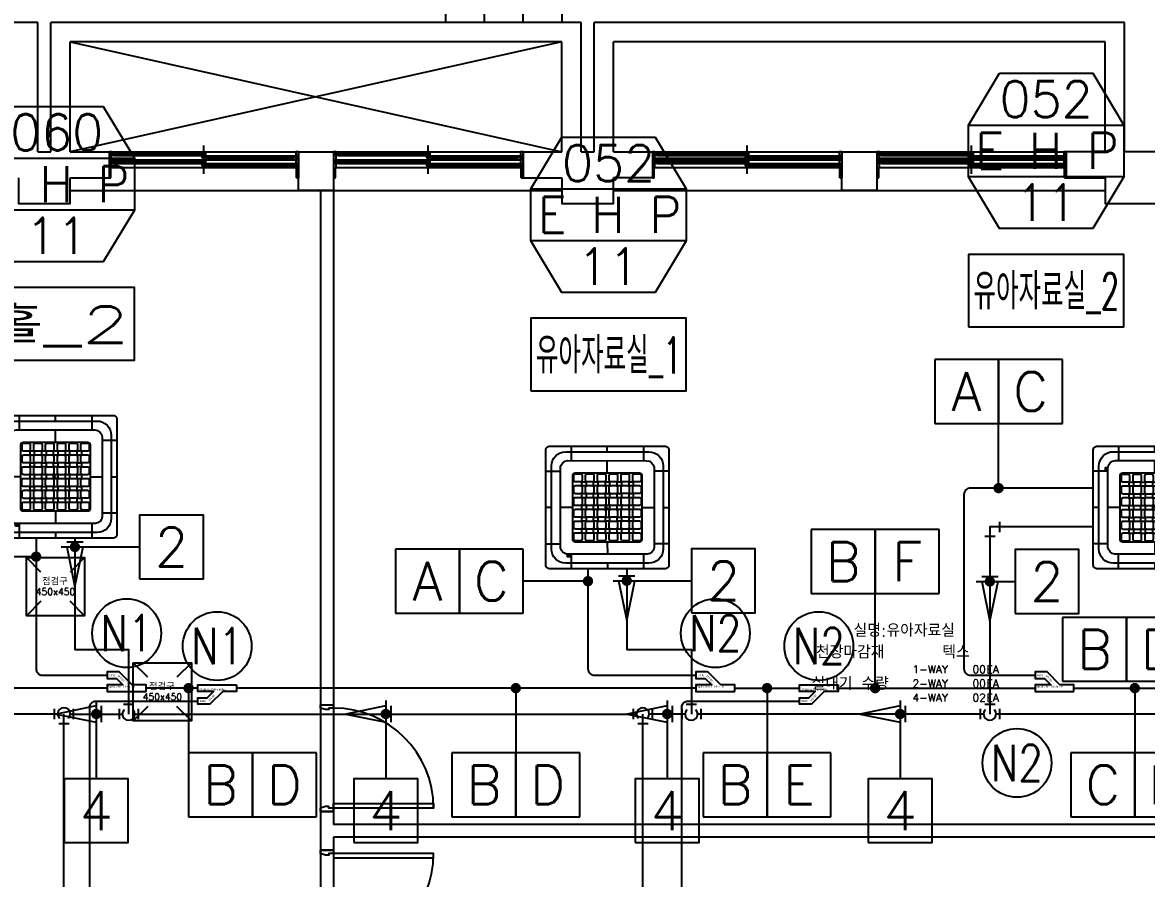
# Model space of a CAD drawing. Header units: millimetres. Extents: x -56261 to 196039, y 9480 to 100001.
# Drawn here: x 87214 to 95904, y 83260 to 89879 of the extents above; entities that cross this region are included whole.
import ezdxf
from ezdxf.enums import TextEntityAlignment as Align

# ---------------------------------------------------------------- set-up
doc = ezdxf.new("R2010")
doc.units = ezdxf.units.MM
for name, color, linetype in [('DVM_DRAIN', 5, 'Continuous'), ('DVM_DRAIN_MARK', 7, 'Continuous'), ('DVM_INDOOR', 7, 'Continuous'), ('DVM_INOUT_MARK', 2, 'Continuous'), ('DVM_INOUT_NAME', 7, 'Continuous'), ('DVM_JOINT', 6, 'Continuous'), ('DVM_PIPE', 3, 'Continuous'), ('DVM_PIPE_MARK', 2, 'Continuous'), ('PLAN', 9, 'Continuous'), ('SS-점검구', 1, 'Continuous'), ('현장조사', 4, 'Continuous')]:
    doc.layers.add(name, color=color, linetype=linetype)
doc.layers.add('DVM_PMAT_MARK', color=6, linetype='Continuous', lineweight=25)
doc.styles.add('1', font='txt.shx ', dxfattribs={"bigfont": ' whgtxt.shx'})
doc.styles.add('DVM_DEFAULT', font='romans.shx', dxfattribs={"bigfont": 'whgtxt.shx'})
doc.styles.add('GHS', font='romans.shx', dxfattribs={"width": 0.8, "bigfont": 'ghs.shx'})
doc.styles.add('삼성전자', font='')
doc.styles.get('삼성전자').set_extended_font_data('Gulim')

# ---------------------------------------------------------------- blocks, each defined once
blk = doc.blocks.new('AC_D_T')
at = {"layer": 'DVM_DRAIN', "color": 1}
for p, q in [((-73.7, 40), (-73.7, -40)), ((40, 73.7), (-40, 73.7)), ((73.7, 40), (73.7, -40))]:
    blk.add_line(p, q, dxfattribs=at)
at = {"layer": 'DVM_DRAIN', "color": 2}
blk.add_arc((0, 0), 48.8, 136.31569, 43.68431, dxfattribs=at)
blk = doc.blocks.new('AC_RF')
at = {"layer": 'DVM_JOINT'}
blk.add_lwpolyline([(-150, 25), (-150, -25), (-42.3, -25), (57.7, -125), (150, -125), (150, -75), (78.4, -75), (28.4, -25), (150, -25), (150, 25), (-150, 25)], dxfattribs=at)
at = {"layer": 'DVM_JOINT', "style": '삼성전자'}
for s, p in [('샤프에어테크시스템(주)', (36.8, -12.9)), ('-3610', (107.1, -100))]:
    blk.add_text(s, height=15, dxfattribs=at).set_placement(p, align=Align.MIDDLE_CENTER)
blk.add_text('02-431', height=15, rotation=315, dxfattribs=at).set_placement((44.2, -76.2), align=Align.MIDDLE_CENTER)
blk = doc.blocks.new('PIPE_MARK_LG')
at = {"layer": 'DVM_PIPE_MARK', "color": 0}
for p, q in [((0, 247), (-494, 247)), ((-494, 247), (-494, -247)), ((494, 247), (0, 247)), ((0, 247), (0, -247)), ((0, -247), (0, 247)), ((494, -247), (494, 247)), ((-494, -247), (0, -247)), ((0, -247), (494, -247))]:
    blk.add_line(p, q, dxfattribs=at)
at = {"layer": 'DVM_PIPE_MARK', "color": 0, "style": 'DVM_DEFAULT'}
for tag, p in [('L', (-247, 0)), ('G', (247, 0))]:
    blk.add_attdef(tag, text='', height=300, dxfattribs=at).set_placement(p, align=Align.MIDDLE)
blk = doc.blocks.new('PMAT_MARK')
at = {"layer": 'DVM_PMAT_MARK'}
blk.add_circle((0, 0), 266, dxfattribs=at)
at = {"layer": 'DVM_PMAT_MARK', "style": 'DVM_DEFAULT', "width": 0.8}
blk.add_attdef('$SYM', text='', height=280, dxfattribs=at).set_placement((0, 0), align=Align.MIDDLE)
blk = doc.blocks.new('DRAIN_DIR')
at = {"layer": 'DVM_DRAIN_MARK', "color": 0, "linetype": 'Continuous'}
for p, q in [((0, -105.3), (0, 105.3)), ((-38.9, -63.2), (-38.9, 63.2)), ((307.9, 0), (0, 63.2)), ((0, -63.2), (307.9, 0))]:
    blk.add_line(p, q, dxfattribs=at)
blk = doc.blocks.new('DRAIN_MARK')
at = {"layer": 'DVM_DRAIN_MARK', "color": 0}
blk.add_lwpolyline([(-247, -247), (247, -247), (247, 247), (-247, 247)], close=True, dxfattribs=at)
at = {"layer": 'DVM_DRAIN_MARK', "color": 0, "ltscale": 0.05, "style": 'DVM_DEFAULT'}
blk.add_attdef('S', text='', height=300, dxfattribs=at).set_placement((0, 0), align=Align.MIDDLE_CENTER)
blk = doc.blocks.new('ID_C_G4_T')
at = {"layer": 'DVM_INDOOR', "color": 0}
for p, q in [((-279.7, 475), (-280.1, 362.7)), ((0, 431.1), (0, 475)), ((280.4, 475), (280, 362)), ((0, 268.3), (0, 362.3)), ((-475, 280.3), (-362.1, 280.3)), ((475, 280.3), (362.1, 280.3)), ((-267, 0), (-362.8, 0)), ((-431.3, 0), (-473.3, 0)), ((267.1, 0), (362.1, 0)), ((431.2, 0), (475, 0)), ((-475, -280.4), (-362.2, -280.4)), ((0, -267.1), (0.1, -362.1)), ((475, -280.4), (362.2, -280.4)), ((-280.1, -361.5), (-280.5, -475)), ((0.2, -431.2), (0.3, -475)), ((280.6, -362), (280.3, -475))]:
    blk.add_line(p, q, dxfattribs=at)
for points in [[(-444.7, 475), (445, 475, -0.414214), (475, 445), (475, -445, -0.414214), (445, -475), (-444.7, -475, -0.414214), (-474.7, -445), (-474.7, 445, -0.414214)], [(-321.3, 431.1), (321.2, 431.1, -0.414214), (431.2, 321.1), (431.2, -321.2, -0.414214), (321.2, -431.2), (-321.3, -431.2, -0.414214), (-431.3, -321.2), (-431.3, 321.1, -0.414214)], [(-304.1, 362.7), (304.1, 361.9, -0.356312), (362.1, 308.2), (362.1, -310, -0.324549), (309.3, -362.1), (-304.1, -362.1, -0.384731), (-362.8, -303.8), (-362.9, 304.1, -0.377296)], [(-267, 248.9, -0.414214), (-249, 267), (249, 267, -0.414214), (267, 248.9), (267, -248.9, -0.414214), (249, -267), (-249, -267, -0.414214), (-267, -248.9)], [(-258.9, 247.4, -0.414214), (-246.2, 260.2), (-207.7, 260.2, -0.414214), (-195, 247.4), (-195, 210.6, -0.414214), (-207.7, 197.8), (-246.2, 197.8, -0.414214), (-258.9, 210.6)], [(-197, 193.8, -0.414214), (-191.2, 199.5), (-170.3, 199.5, -0.414214), (-164.5, 193.8), (-164.5, 172.9, -0.414214), (-170.3, 167.1), (-191.2, 167.1, -0.414214), (-197, 172.9)], [(-167.8, 247.4, -0.414214), (-155.1, 260.2), (-116.6, 260.2, -0.414214), (-103.8, 247.4), (-103.8, 210.6, -0.414214), (-116.6, 197.8), (-155.1, 197.8, -0.414214), (-167.8, 210.6)], [(-105.7, 193.8, -0.414214), (-100, 199.6), (-79.1, 199.6, -0.414214), (-73.3, 193.8), (-73.3, 172.9, -0.414214), (-79.1, 167.1), (-100, 167.1, -0.414214), (-105.7, 172.9)], [(-76.6, 247.5, -0.414214), (-63.8, 260.3), (-25.4, 260.3, -0.414214), (-12.6, 247.5), (-12.6, 210.7, -0.414214), (-25.4, 197.9), (-63.8, 197.9, -0.414214), (-76.6, 210.7)], [(-14.5, 193.8, -0.414214), (-8.7, 199.5), (12.1, 199.5, -0.414214), (17.9, 193.8), (17.9, 172.9, -0.414214), (12.1, 167.1), (-8.7, 167.1, -0.414214), (-14.5, 172.9)], [(14.6, 247.5, -0.414214), (27.4, 260.3), (65.8, 260.3, -0.414214), (78.6, 247.5), (78.6, 210.7, -0.414214), (65.8, 197.9), (27.4, 197.9, -0.414214), (14.6, 210.7)], [(76.7, 193.8, -0.414214), (82.5, 199.5), (103.3, 199.5, -0.414214), (109.1, 193.8), (109.1, 172.9, -0.414214), (103.3, 167.1), (82.5, 167.1, -0.414214), (76.7, 172.9)], [(105.9, 247.8, -0.414214), (118.6, 260.5), (157.1, 260.5, -0.414214), (169.9, 247.8), (169.9, 210.9, -0.414214), (157.1, 198.2), (118.6, 198.2, -0.414214), (105.9, 210.9)], [(167.9, 193.8, -0.414214), (173.7, 199.6), (194.5, 199.6, -0.414214), (200.3, 193.8), (200.3, 172.9, -0.414214), (194.5, 167.1), (173.7, 167.1, -0.414214), (167.9, 172.9)], [(197, 247.8, -0.414214), (209.8, 260.5), (248.3, 260.5, -0.414214), (261, 247.8), (261, 210.9, -0.414214), (248.3, 198.2), (209.8, 198.2, -0.414214), (197, 210.9)], [(-258.9, 156.3, -0.414214), (-246.2, 169.1), (-207.7, 169.1, -0.414214), (-195, 156.3), (-195, 119.5, -0.414214), (-207.7, 106.7), (-246.2, 106.7, -0.414214), (-258.9, 119.5)], [(-197, 102.6, -0.414214), (-191.2, 108.3), (-170.3, 108.3, -0.414214), (-164.5, 102.6), (-164.5, 81.7, -0.414214), (-170.3, 75.9), (-191.2, 75.9, -0.414214), (-197, 81.7)], [(-167.8, 156.3, -0.414214), (-155.1, 169.1), (-116.6, 169.1, -0.414214), (-103.8, 156.3), (-103.8, 119.5, -0.414214), (-116.6, 106.7), (-155.1, 106.7, -0.414214), (-167.8, 119.5)], [(-105.7, 102.6, -0.414214), (-100, 108.4), (-79.1, 108.4, -0.414214), (-73.3, 102.6), (-73.3, 81.7, -0.414214), (-79.1, 75.9), (-100, 75.9, -0.414214), (-105.7, 81.7)], [(-76.6, 156.4, -0.414214), (-63.8, 169.1), (-25.4, 169.1, -0.414214), (-12.6, 156.4), (-12.6, 119.5, -0.414214), (-25.4, 106.8), (-63.8, 106.8, -0.414214), (-76.6, 119.5)], [(-14.5, 102.6, -0.414214), (-8.7, 108.3), (12.1, 108.3, -0.414214), (17.9, 102.6), (17.9, 81.7, -0.414214), (12.1, 75.9), (-8.7, 75.9, -0.414214), (-14.5, 81.7)], [(14.6, 156.4, -0.414214), (27.4, 169.1), (65.8, 169.1, -0.414214), (78.6, 156.4), (78.6, 119.5, -0.414214), (65.8, 106.8), (27.4, 106.8, -0.414214), (14.6, 119.5)], [(76.7, 102.6, -0.414214), (82.5, 108.3), (103.3, 108.3, -0.414214), (109.1, 102.6), (109.1, 81.7, -0.414214), (103.3, 75.9), (82.5, 75.9, -0.414214), (76.7, 81.7)], [(105.9, 156.7, -0.414214), (118.6, 169.4), (157.1, 169.4, -0.414214), (169.9, 156.7), (169.9, 119.8, -0.414214), (157.1, 107.1), (118.6, 107.1, -0.414214), (105.9, 119.8)], [(167.9, 102.6, -0.414214), (173.7, 108.4), (194.5, 108.4, -0.414214), (200.3, 102.6), (200.3, 81.7, -0.414214), (194.5, 75.9), (173.7, 75.9, -0.414214), (167.9, 81.7)], [(197, 156.7, -0.414214), (209.8, 169.4), (248.3, 169.4, -0.414214), (261, 156.7), (261, 119.8, -0.414214), (248.3, 107.1), (209.8, 107.1, -0.414214), (197, 119.8)], [(-259, 65, -0.414214), (-246.2, 77.7), (-207.7, 77.7, -0.414214), (-195, 65), (-195, 28.1, -0.414214), (-207.7, 15.4), (-246.2, 15.4, -0.414214), (-259, 28.1)], [(-197, 11.3, -0.414214), (-191.2, 17.1), (-170.3, 17.1, -0.414214), (-164.5, 11.3), (-164.5, -9.5, -0.414214), (-170.3, -15.3), (-191.2, -15.3, -0.414214), (-197, -9.5)], [(-167.8, 65, -0.414214), (-155.1, 77.7), (-116.6, 77.7, -0.414214), (-103.8, 65), (-103.8, 28.1, -0.414214), (-116.6, 15.4), (-155.1, 15.4, -0.414214), (-167.8, 28.1)], [(-105.8, 11.4, -0.414214), (-100, 17.2), (-79.1, 17.2, -0.414214), (-73.3, 11.4), (-73.3, -9.5, -0.414214), (-79.1, -15.3), (-100, -15.3, -0.414214), (-105.8, -9.5)], [(-76.6, 65.1, -0.414214), (-63.9, 77.8), (-25.4, 77.8, -0.414214), (-12.6, 65.1), (-12.6, 28.2, -0.414214), (-25.4, 15.5), (-63.9, 15.5, -0.414214), (-76.6, 28.2)], [(-14.6, 11.3, -0.414214), (-8.8, 17.1), (12.1, 17.1, -0.414214), (17.9, 11.3), (17.9, -9.5, -0.414214), (12.1, -15.3), (-8.8, -15.3, -0.414214), (-14.6, -9.5)], [(14.6, 65.1, -0.414214), (27.3, 77.8), (65.8, 77.8, -0.414214), (78.6, 65.1), (78.6, 28.2, -0.414214), (65.8, 15.5), (27.3, 15.5, -0.414214), (14.6, 28.2)], [(76.6, 11.3, -0.414214), (82.4, 17.1), (103.3, 17.1, -0.414214), (109.1, 11.3), (109.1, -9.5, -0.414214), (103.3, -15.3), (82.4, -15.3, -0.414214), (76.6, -9.5)], [(105.9, 65.3, -0.414214), (118.6, 78.1), (157.1, 78.1, -0.414214), (169.8, 65.3), (169.8, 28.5, -0.414214), (157.1, 15.7), (118.6, 15.7, -0.414214), (105.9, 28.5)], [(167.8, 11.4, -0.414214), (173.6, 17.2), (194.5, 17.2, -0.414214), (200.3, 11.4), (200.3, -9.5, -0.414214), (194.5, -15.3), (173.6, -15.3, -0.414214), (167.8, -9.5)], [(197, 65.3, -0.414214), (209.7, 78.1), (248.2, 78.1, -0.414214), (261, 65.3), (261, 28.5, -0.414214), (248.2, 15.7), (209.7, 15.7, -0.414214), (197, 28.5)], [(-259, -26.2, -0.414214), (-246.3, -13.5), (-207.8, -13.5, -0.414214), (-195, -26.2), (-195, -63.1, -0.414214), (-207.8, -75.8), (-246.3, -75.8, -0.414214), (-259, -63.1)], [(-197, -79.8, -0.414214), (-191.2, -74.1), (-170.3, -74.1, -0.414214), (-164.5, -79.8), (-164.5, -100.7, -0.414214), (-170.3, -106.5), (-191.2, -106.5, -0.414214), (-197, -100.7)], [(-167.9, -26.2, -0.414214), (-155.1, -13.5), (-116.6, -13.5, -0.414214), (-103.9, -26.2), (-103.9, -63.1, -0.414214), (-116.6, -75.8), (-155.1, -75.8, -0.414214), (-167.9, -63.1)], [(-105.7, -79.8, -0.414214), (-100, -74), (-79.1, -74, -0.414214), (-73.3, -79.8), (-73.3, -100.7, -0.414214), (-79.1, -106.5), (-100, -106.5, -0.414214), (-105.7, -100.7)], [(-76.7, -26.1, -0.414214), (-63.9, -13.4), (-25.4, -13.4, -0.414214), (-12.7, -26.1), (-12.7, -63, -0.414214), (-25.4, -75.7), (-63.9, -75.7, -0.414214), (-76.7, -63)], [(-14.5, -79.8, -0.414214), (-8.7, -74.1), (12.1, -74.1, -0.414214), (17.9, -79.8), (17.9, -100.7, -0.414214), (12.1, -106.5), (-8.7, -106.5, -0.414214), (-14.5, -100.7)], [(14.5, -26.1, -0.414214), (27.3, -13.4), (65.8, -13.4, -0.414214), (78.5, -26.1), (78.5, -63, -0.414214), (65.8, -75.7), (27.3, -75.7, -0.414214), (14.5, -63)], [(76.7, -79.8, -0.414214), (82.5, -74.1), (103.3, -74.1, -0.414214), (109.1, -79.8), (109.1, -100.7, -0.414214), (103.3, -106.5), (82.5, -106.5, -0.414214), (76.7, -100.7)], [(105.8, -25.9, -0.414214), (118.6, -13.1), (157.1, -13.1, -0.414214), (169.8, -25.9), (169.8, -62.7, -0.414214), (157.1, -75.5), (118.6, -75.5, -0.414214), (105.8, -62.7)], [(167.9, -79.8, -0.414214), (173.7, -74), (194.5, -74, -0.414214), (200.3, -79.8), (200.3, -100.7, -0.414214), (194.5, -106.5), (173.7, -106.5, -0.414214), (167.9, -100.7)], [(197, -25.9, -0.414214), (209.7, -13.1), (248.2, -13.1, -0.414214), (260.9, -25.9), (260.9, -62.7, -0.414214), (248.2, -75.5), (209.7, -75.5, -0.414214), (197, -62.7)], [(-258.9, -117.4, -0.414214), (-246.2, -104.6), (-207.7, -104.6, -0.414214), (-195, -117.4), (-195, -154.2, -0.414214), (-207.7, -167), (-246.2, -167, -0.414214), (-258.9, -154.2)], [(-197, -171, -0.414214), (-191.2, -165.3), (-170.3, -165.3, -0.414214), (-164.5, -171), (-164.5, -191.9, -0.414214), (-170.3, -197.7), (-191.2, -197.7, -0.414214), (-197, -191.9)], [(-167.8, -117.4, -0.414214), (-155.1, -104.6), (-116.6, -104.6, -0.414214), (-103.8, -117.4), (-103.8, -154.2, -0.414214), (-116.6, -167), (-155.1, -167, -0.414214), (-167.8, -154.2)], [(-105.7, -171, -0.414214), (-100, -165.2), (-79.1, -165.2, -0.414214), (-73.3, -171), (-73.3, -191.9, -0.414214), (-79.1, -197.7), (-100, -197.7, -0.414214), (-105.7, -191.9)], [(-76.6, -117.3, -0.414214), (-63.8, -104.5), (-25.4, -104.5, -0.414214), (-12.6, -117.3), (-12.6, -154.1, -0.414214), (-25.4, -166.9), (-63.8, -166.9, -0.414214), (-76.6, -154.1)], [(-14.5, -171, -0.414214), (-8.7, -165.3), (12.1, -165.3, -0.414214), (17.9, -171), (17.9, -191.9, -0.414214), (12.1, -197.7), (-8.7, -197.7, -0.414214), (-14.5, -191.9)], [(14.6, -117.3, -0.414214), (27.4, -104.5), (65.8, -104.5, -0.414214), (78.6, -117.3), (78.6, -154.1, -0.414214), (65.8, -166.9), (27.4, -166.9, -0.414214), (14.6, -154.1)], [(76.7, -171, -0.414214), (82.5, -165.3), (103.3, -165.3, -0.414214), (109.1, -171), (109.1, -191.9, -0.414214), (103.3, -197.7), (82.5, -197.7, -0.414214), (76.7, -191.9)], [(105.9, -117, -0.414214), (118.6, -104.3), (157.1, -104.3, -0.414214), (169.9, -117), (169.9, -153.9, -0.414214), (157.1, -166.6), (118.6, -166.6, -0.414214), (105.9, -153.9)], [(167.9, -171, -0.414214), (173.7, -165.2), (194.5, -165.2, -0.414214), (200.3, -171), (200.3, -191.9, -0.414214), (194.5, -197.7), (173.7, -197.7, -0.414214), (167.9, -191.9)], [(197, -117, -0.414214), (209.8, -104.3), (248.3, -104.3, -0.414214), (261, -117), (261, -153.9, -0.414214), (248.3, -166.6), (209.8, -166.6, -0.414214), (197, -153.9)], [(-258.9, -208.5, -0.414214), (-246.2, -195.7), (-207.7, -195.7, -0.414214), (-195, -208.5), (-195, -245.3, -0.414214), (-207.7, -258.1), (-246.2, -258.1, -0.414214), (-258.9, -245.3)], [(-167.8, -208.5, -0.414214), (-155.1, -195.7), (-116.6, -195.7, -0.414214), (-103.8, -208.5), (-103.8, -245.3, -0.414214), (-116.6, -258.1), (-155.1, -258.1, -0.414214), (-167.8, -245.3)], [(-76.6, -208.4, -0.414214), (-63.8, -195.7), (-25.4, -195.7, -0.414214), (-12.6, -208.4), (-12.6, -245.3, -0.414214), (-25.4, -258), (-63.8, -258, -0.414214), (-76.6, -245.3)], [(14.6, -208.4, -0.414214), (27.4, -195.7), (65.8, -195.7, -0.414214), (78.6, -208.4), (78.6, -245.3, -0.414214), (65.8, -258), (27.4, -258, -0.414214), (14.6, -245.3)], [(105.9, -208.1, -0.414214), (118.6, -195.4), (157.1, -195.4, -0.414214), (169.9, -208.1), (169.9, -245, -0.414214), (157.1, -257.7), (118.6, -257.7, -0.414214), (105.9, -245)], [(197, -208.1, -0.414214), (209.8, -195.4), (248.3, -195.4, -0.414214), (261, -208.1), (261, -245, -0.414214), (248.3, -257.7), (209.8, -257.7, -0.414214), (197, -245)], [(-308.3, -366, -0.414214), (-307.2, -364.9), (-289.3, -364.9, -0.414214), (-288.2, -366), (-288.2, -379.7, -0.414214), (-289.3, -380.8), (-307.2, -380.8, -0.414214), (-308.3, -379.7)]]:
    blk.add_lwpolyline(points, format="xyb", close=True, dxfattribs=at)
at = {"layer": 'DVM_INDOOR', "color": 252}
for points in [[(0, 0), (-14.6, 0)], [(0, 0), (0, -15.3)]]:
    blk.add_lwpolyline(points, dxfattribs=at)
blk = doc.blocks.new('INOUT_MARK')
at = {"layer": 'DVM_INOUT_MARK', "color": 0}
for p, q in [((-600, 1560), (600, 1560)), ((600, 1160), (-600, 1160))]:
    blk.add_line(p, q, dxfattribs=at)
blk.add_lwpolyline([(-360, 1960), (360, 1960), (600, 1560), (600, 1160), (360, 760), (-360, 760), (-600, 1160), (-600, 1560), (-360, 1960)], dxfattribs=at)
at = {"layer": 'DVM_INOUT_NAME'}
blk.add_lwpolyline([(-600, 0), (600, 0), (600, 560), (-600, 560)], close=True, dxfattribs=at)
at = {"layer": 'DVM_INOUT_MARK', "color": 0, "style": 'DVM_DEFAULT'}
for tag, p in [('CAP', (0, 1760)), ('NO', (0, 960))]:
    blk.add_attdef(tag, text='', height=280, dxfattribs=at).set_placement(p, align=Align.MIDDLE_CENTER)
for tag, width, p, p2 in [('MNAME', 0.53094, (-548.8, 1220.2), (562.6, 1220.2)), ('QTY', 0.517418, (709.7, 1220.2), (1089.2, 1220.2))]:
    blk.add_attdef(tag, text='', height=280, dxfattribs=dict(at, width=width)).set_placement(p, p2, align=Align.FIT)
at = {"layer": 'DVM_INOUT_NAME', "style": 'DVM_DEFAULT', "width": 1.097081}
blk.add_attdef('INAME', text='', height=280, dxfattribs=at).set_placement((-561.8, 134), (564.5, 134), align=Align.FIT)
blk = doc.blocks.new('점검구450X450')
at = {"layer": 'SS-점검구', "color": 1}
for p, q in [((198845.4, 170093.4), (198732.9, 170205.9)), ((199182.9, 170205.9), (199070.4, 170093.4)), ((198845.4, 169868.4), (198732.9, 169755.9)), ((199182.9, 169755.9), (199070.4, 169868.4))]:
    blk.add_line(p, q, dxfattribs=at)
blk.add_lwpolyline([(198732.9, 170205.9), (199182.9, 170205.9), (199182.9, 169755.9), (198732.9, 169755.9)], close=True, dxfattribs=at)
at = {"layer": 'SS-점검구', "color": 1, "ltscale": 15, "style": '1'}
for s, p in [('점검구', (198853.3, 169994.9)), ('450x450', (198805.1, 169916.4))]:
    blk.add_text(s, height=52, dxfattribs=at).set_placement(p)

msp = doc.modelspace()

# ---------------------------------------------------------------- linework, layer by layer
at = {"layer": 'DVM_DRAIN', "color": 1}
for p, q in [((94766.3, 86018.7), (94766.3, 85938.7)), ((94732.3, 85904.7), (94652.3, 85904.7))]:
    msp.add_line(p, q, dxfattribs=at)
at = {"layer": 'DVM_DRAIN', "color": 5}
for points in [[(95492.3, 85978.7), (94692.3, 85978.7), (94692.3, 84532)], [(87619.2, 85891.3), (87619.2, 85032), (88034.2, 85032), (88034.2, 84532)], [(91885.3, 85653.8), (91885.3, 85032), (92385.3, 85032), (92385.3, 84532)], [(87485.4, 84532), (83932, 84532)], [(87534.2, 80128.1), (87534.2, 84532)], [(87583, 84532), (87985.4, 84532)], [(88083, 84532), (91961.2, 84532)], [(92010, 81153.8), (92010, 84532)], [(92336.5, 84532), (92058.7, 84532)], [(94643.5, 84532), (92434, 84532)], [(97043.4, 84532), (94741.1, 84532)]]:
    msp.add_lwpolyline(points, dxfattribs=at)
at = {"layer": 'DVM_DRAIN_MARK', "color": 2}
for p, q in [((87619.2, 85823.5), (88119.2, 85823.5)), ((91885.3, 85562.2), (92385.3, 85562.2)), ((94692.3, 85556.5), (94887, 85556.5)), ((87784.2, 84532), (87784.2, 84032)), ((90022.1, 84532), (90022.1, 84032)), ((92197.6, 84532), (92197.6, 84032)), ((93998.3, 84532), (93998.3, 84032))]:
    msp.add_line(p, q, dxfattribs=at)
at = {"layer": 'DVM_DRAIN_MARK', "color": 2, "const_width": 40}
for points in [[(87599.2, 85823.5, -1), (87639.2, 85823.5, -1), (87639.2, 85823.5, -1)], [(91865.3, 85562.2, -1), (91905.3, 85562.2, -1), (91905.3, 85562.2, -1)], [(94672.3, 85556.5, -1), (94712.3, 85556.5, -1), (94712.3, 85556.5, -1)], [(87764.2, 84532, -1), (87804.2, 84532, -1), (87804.2, 84532, -1)], [(90002.1, 84532, -1), (90042.1, 84532, -1), (90042.1, 84532, -1)], [(92177.6, 84532, -1), (92217.6, 84532, -1), (92217.6, 84532, -1)], [(93978.3, 84532, -1), (94018.3, 84532, -1), (94018.3, 84532, -1)]]:
    msp.add_lwpolyline(points, format="xyb", close=True, dxfattribs=at)
at = {"layer": 'DVM_PIPE'}
for points in [[(95492.3, 86278.7), (94542.3, 86278.7, 0.414214), (94492.3, 86228.7), (94492.3, 84882, 0.414214), (94542.3, 84832), (95042.3, 84832)], [(87319.2, 85891.3), (87319.2, 84882, 0.414214), (87369.2, 84832), (87869.2, 84832)], [(91585.3, 85653.8), (91585.3, 84882, 0.414214), (91635.3, 84832), (92420.2, 84832)], [(95342.3, 84732), (96592.3, 84732, 0.414214), (96642.3, 84782), (96642.3, 85282)], [(87869.2, 84732), (84233.3, 84732, 0.414214), (84183.3, 84682), (84183.3, 83732)], [(87734.2, 80128.1), (87734.2, 84582, -0.414214), (87784.2, 84632), (88569.2, 84632)], [(92310, 81153.8), (92310, 84582, -0.414214), (92360, 84632), (93220.2, 84632)]]:
    msp.add_lwpolyline(points, format="xyb", dxfattribs=at)
for points in [[(88569.2, 84732), (88169.2, 84732)], [(92420.2, 84732), (88869.2, 84732)], [(92720.2, 84732), (93220.2, 84732)], [(93520.2, 84732), (95042.3, 84732)]]:
    msp.add_lwpolyline(points, dxfattribs=at)
at = {"layer": 'DVM_PIPE_MARK', "color": 1}
for p, q in [((94759.9, 86278.7), (94759.9, 86778.7)), ((87319.2, 85748.5), (86819.2, 85748.5)), ((91585.3, 85559.1), (91085.3, 85559.1)), ((93805.4, 84732), (93805.4, 85463.3)), ((88497.7, 84732), (88497.7, 84232)), ((91027.7, 84732), (91027.7, 84232)), ((92970.2, 84732), (92970.2, 84232)), ((95813, 84732), (95813, 84232))]:
    msp.add_line(p, q, dxfattribs=at)
at = {"layer": 'DVM_PIPE_MARK', "color": 1, "const_width": 40}
for points in [[(94739.9, 86278.7, -1), (94779.9, 86278.7, -1), (94779.9, 86278.7, -1)], [(87299.2, 85748.5, -1), (87339.2, 85748.5, -1), (87339.2, 85748.5, -1)], [(91565.3, 85559.1, -1), (91605.3, 85559.1, -1), (91605.3, 85559.1, -1)], [(88477.7, 84732, -1), (88517.7, 84732, -1), (88517.7, 84732, -1)], [(91007.7, 84732, -1), (91047.7, 84732, -1), (91047.7, 84732, -1)], [(92950.2, 84732, -1), (92990.2, 84732, -1), (92990.2, 84732, -1)], [(93785.4, 84732, -1), (93825.4, 84732, -1), (93825.4, 84732, -1)], [(95793, 84732, -1), (95833, 84732, -1), (95833, 84732, -1)]]:
    msp.add_lwpolyline(points, format="xyb", close=True, dxfattribs=at)
at = {"layer": 'PLAN'}
for p, q in [((90485.6, 89878.8), (90485.6, 90778.8)), ((90785.6, 89878.8), (90785.6, 90778.8)), ((91085.6, 89878.8), (91085.6, 90778.8)), ((91385.6, 89878.8), (91385.6, 90778.8)), ((87333.4, 89878.8), (83359.9, 89878.8)), ((87333.4, 88878.8), (87333.4, 89878.8)), ((91533.4, 89878.8), (87433.4, 89878.8)), ((87433.4, 88878.8), (87433.4, 89878.8)), ((91533.4, 88878.8), (91533.4, 89878.8)), ((95733.4, 89878.8), (91633.4, 89878.8)), ((91633.4, 88878.8), (91633.4, 89878.8)), ((95733.4, 88878.8), (95733.4, 89878.8)), ((91383.4, 89728.8), (87583.4, 89728.8)), ((87583.4, 88878.8), (87583.4, 89728.8)), ((91383.4, 89728.8), (87583.4, 88878.8)), ((87583.4, 89728.8), (91383.4, 88878.8)), ((91383.4, 88878.8), (91383.4, 89728.8)), ((95583.4, 89728.8), (91783.4, 89728.8)), ((91783.4, 88878.8), (91783.4, 89728.8)), ((95583.4, 88878.8), (95583.4, 89728.8)), ((88615.6, 88707.8), (88615.6, 88927.9)), ((90351.2, 88707.8), (90351.2, 88927.9)), ((92815.6, 88707.8), (92815.6, 88927.9)), ((94551.2, 88707.8), (94551.2, 88927.9)), ((87333.4, 88878.8), (87433.4, 88878.8)), ((87583.4, 88878.8), (91383.4, 88878.8)), ((87883.4, 88878.8), (87883.4, 88678.8)), ((87902.9, 88878.8), (89328.3, 88878.8)), ((87902.9, 88817.8), (89328.3, 88817.8)), ((87922.4, 88868.3), (88603.4, 88868.3)), ((87922.4, 88859.5), (88603.4, 88859.5)), ((87922.4, 88850.7), (88603.4, 88850.7)), ((88627.8, 88848.6), (89308.8, 88848.6)), ((88627.8, 88839.8), (89308.8, 88839.8)), ((88627.8, 88831), (89308.8, 88831)), ((89347.8, 88878.8), (89347.8, 88678.8)), ((89619, 88878.8), (89619, 88678.8)), ((89638.5, 88878.8), (91063.9, 88878.8)), ((89638.5, 88817.8), (91063.9, 88817.8)), ((89658, 88868.3), (90339, 88868.3)), ((89658, 88859.5), (90339, 88859.5)), ((89658, 88850.7), (90339, 88850.7)), ((90363.4, 88848.6), (91044.4, 88848.6)), ((90363.4, 88839.8), (91044.4, 88839.8)), ((90363.4, 88831), (91044.4, 88831)), ((91083.4, 88878.8), (91083.4, 88678.8)), ((91083.4, 88678.8), (91083.4, 88878.8)), ((91533.4, 88878.8), (91633.4, 88878.8)), ((91783.4, 88878.8), (92083.4, 88878.8)), ((92083.4, 88878.8), (92083.4, 88678.8)), ((92083.4, 88878.8), (92083.4, 88678.8)), ((92083.4, 88828.8), (93547.8, 88828.8)), ((92102.9, 88878.8), (93528.3, 88878.8)), ((92102.9, 88817.8), (93528.3, 88817.8)), ((92122.4, 88868.3), (92803.4, 88868.3)), ((92122.4, 88859.5), (92803.4, 88859.5)), ((92122.4, 88850.7), (92803.4, 88850.7)), ((92827.8, 88848.6), (93508.8, 88848.6)), ((92827.8, 88839.8), (93508.8, 88839.8)), ((92827.8, 88831), (93508.8, 88831)), ((93547.8, 88878.8), (93547.8, 88678.8)), ((93819, 88878.8), (93819, 88678.8)), ((93819, 88828.8), (95283.4, 88828.8)), ((93838.5, 88878.8), (95263.9, 88878.8)), ((93838.5, 88817.8), (95263.9, 88817.8)), ((93858, 88868.3), (94539, 88868.3)), ((93858, 88859.5), (94539, 88859.5)), ((93858, 88850.7), (94539, 88850.7)), ((94563.4, 88848.6), (95244.4, 88848.6)), ((94563.4, 88839.8), (95244.4, 88839.8)), ((94563.4, 88831), (95244.4, 88831)), ((95583.4, 88878.8), (95283.4, 88878.8)), ((95283.4, 88878.8), (95283.4, 88678.8)), ((95283.4, 88878.8), (95283.4, 88678.8)), ((95283.4, 88678.8), (95283.4, 88878.8)), ((87898, 88678.8), (87898, 88756.9)), ((87902.9, 88756.9), (89328.3, 88756.9)), ((87922.4, 88807.3), (88603.4, 88807.3)), ((87922.4, 88798.5), (88603.4, 88798.5)), ((87922.4, 88789.7), (88603.4, 88789.7)), ((88627.8, 88787.6), (89308.8, 88787.6)), ((88627.8, 88778.8), (89308.8, 88778.8)), ((88627.8, 88770), (89308.8, 88770)), ((89333.2, 88678.8), (89333.2, 88756.9)), ((89633.6, 88678.8), (89633.6, 88756.9)), ((89638.5, 88756.9), (91063.9, 88756.9)), ((89658, 88807.3), (90339, 88807.3)), ((89658, 88798.5), (90339, 88798.5)), ((89658, 88789.7), (90339, 88789.7)), ((90363.4, 88787.6), (91044.4, 88787.6)), ((90363.4, 88778.8), (91044.4, 88778.8)), ((90363.4, 88770), (91044.4, 88770)), ((91068.8, 88678.8), (91068.8, 88756.9)), ((92098, 88678.8), (92098, 88756.9)), ((92102.9, 88756.9), (93528.3, 88756.9)), ((92122.4, 88807.3), (92803.4, 88807.3)), ((92122.4, 88798.5), (92803.4, 88798.5)), ((92122.4, 88789.7), (92803.4, 88789.7)), ((92827.8, 88787.6), (93508.8, 88787.6)), ((92827.8, 88778.8), (93508.8, 88778.8)), ((92827.8, 88770), (93508.8, 88770)), ((93533.2, 88678.8), (93533.2, 88756.9)), ((93833.6, 88678.8), (93833.6, 88756.9)), ((93838.5, 88756.9), (95263.9, 88756.9)), ((93858, 88807.3), (94539, 88807.3)), ((93858, 88798.5), (94539, 88798.5)), ((93858, 88789.7), (94539, 88789.7)), ((94563.4, 88787.6), (95244.4, 88787.6)), ((94563.4, 88778.8), (95244.4, 88778.8)), ((94563.4, 88770), (95244.4, 88770)), ((95268.8, 88678.8), (95268.8, 88756.9)), ((87583.4, 88678.8), (87898, 88678.8)), ((89333.2, 88678.8), (89347.8, 88678.8)), ((89619, 88678.8), (89633.6, 88678.8)), ((91068.8, 88678.8), (91383.4, 88678.8)), ((92083.4, 88678.8), (91783.4, 88678.8)), ((92083.4, 88678.8), (92098, 88678.8)), ((93533.2, 88678.8), (93547.8, 88678.8)), ((93533.2, 88678.8), (93547.8, 88678.8)), ((93819, 88678.8), (93833.6, 88678.8)), ((93819, 88678.8), (93833.6, 88678.8)), ((95268.8, 88678.8), (95583.4, 88678.8)), ((87583.4, 88578.8), (91383.4, 88578.8)), ((89519, 88578.8), (89519, 77778.8)), ((89619, 88578.8), (89619, 83678.8)), ((91783.4, 88578.8), (95583.4, 88578.8)), ((89519, 84603.8), (89519, 84577.6)), ((89619, 84577.6), (89619, 84603.8)), ((89519, 83805.1), (89519, 83778.8)), ((89519, 83805.1), (89519, 83778.8)), ((89519, 83778.8), (89519, 83805.1)), ((89619, 83778.8), (89519, 83778.8)), ((89619, 83778.8), (89619, 83838.8)), ((99883.4, 83678.8), (89619, 83678.8)), ((99883.4, 83578.8), (89619, 83578.8)), ((89619, 83578.8), (89619, 77778.8)), ((89519, 83452.6), (89519, 83478.8)), ((89619, 83478.8), (89519, 83478.8)), ((89519, 83452.6), (89519, 83478.8)), ((89519, 83478.8), (89519, 83452.6)), ((89619, 83478.8), (89619, 83418.8))]:
    msp.add_line(p, q, dxfattribs=at)
for points in [[(87902.9, 88817.8), (87902.9, 88849.7), (87893.2, 88849.7), (87893.2, 88869.2), (87902.9, 88869.2), (87902.9, 88878.8), (87883.4, 88878.8), (87883.4, 88817.8), (87902.9, 88817.8)], [(87902.9, 88756.9), (87902.9, 88788.7), (87893.2, 88788.7), (87893.2, 88808.3), (87902.9, 88808.3), (87902.9, 88817.8), (87883.4, 88817.8), (87883.4, 88756.9), (87902.9, 88756.9)], [(89328.3, 88878.8), (89328.3, 88849.7), (89338, 88849.7), (89338, 88830.2), (89328.3, 88830.2), (89328.3, 88817.8), (89347.8, 88817.8), (89347.8, 88878.8), (89328.3, 88878.8)], [(89328.3, 88817.8), (89328.3, 88788.7), (89338, 88788.7), (89338, 88769.2), (89328.3, 88769.2), (89328.3, 88756.9), (89347.8, 88756.9), (89347.8, 88817.8), (89328.3, 88817.8)], [(89638.5, 88817.8), (89638.5, 88849.7), (89628.8, 88849.7), (89628.8, 88869.2), (89638.5, 88869.2), (89638.5, 88878.8), (89619, 88878.8), (89619, 88817.8), (89638.5, 88817.8)], [(89638.5, 88756.9), (89638.5, 88788.7), (89628.8, 88788.7), (89628.8, 88808.3), (89638.5, 88808.3), (89638.5, 88817.8), (89619, 88817.8), (89619, 88756.9), (89638.5, 88756.9)], [(91063.9, 88878.8), (91063.9, 88849.7), (91073.6, 88849.7), (91073.6, 88830.2), (91063.9, 88830.2), (91063.9, 88817.8), (91083.4, 88817.8), (91083.4, 88878.8), (91063.9, 88878.8)], [(91063.9, 88817.8), (91063.9, 88788.7), (91073.6, 88788.7), (91073.6, 88769.2), (91063.9, 88769.2), (91063.9, 88756.9), (91083.4, 88756.9), (91083.4, 88817.8), (91063.9, 88817.8)], [(92102.9, 88817.8), (92102.9, 88849.7), (92093.2, 88849.7), (92093.2, 88869.2), (92102.9, 88869.2), (92102.9, 88878.8), (92083.4, 88878.8), (92083.4, 88817.8), (92102.9, 88817.8)], [(92102.9, 88756.9), (92102.9, 88788.7), (92093.2, 88788.7), (92093.2, 88808.3), (92102.9, 88808.3), (92102.9, 88817.8), (92083.4, 88817.8), (92083.4, 88756.9), (92102.9, 88756.9)], [(93528.3, 88878.8), (93528.3, 88849.7), (93538, 88849.7), (93538, 88830.2), (93528.3, 88830.2), (93528.3, 88817.8), (93547.8, 88817.8), (93547.8, 88878.8), (93528.3, 88878.8)], [(93528.3, 88817.8), (93528.3, 88788.7), (93538, 88788.7), (93538, 88769.2), (93528.3, 88769.2), (93528.3, 88756.9), (93547.8, 88756.9), (93547.8, 88817.8), (93528.3, 88817.8)], [(93838.5, 88817.8), (93838.5, 88849.7), (93828.8, 88849.7), (93828.8, 88869.2), (93838.5, 88869.2), (93838.5, 88878.8), (93819, 88878.8), (93819, 88817.8), (93838.5, 88817.8)], [(93838.5, 88756.9), (93838.5, 88788.7), (93828.8, 88788.7), (93828.8, 88808.3), (93838.5, 88808.3), (93838.5, 88817.8), (93819, 88817.8), (93819, 88756.9), (93838.5, 88756.9)], [(95263.9, 88878.8), (95263.9, 88849.7), (95273.6, 88849.7), (95273.6, 88830.2), (95263.9, 88830.2), (95263.9, 88817.8), (95283.4, 88817.8), (95283.4, 88878.8), (95263.9, 88878.8)], [(95263.9, 88817.8), (95263.9, 88788.7), (95273.6, 88788.7), (95273.6, 88769.2), (95263.9, 88769.2), (95263.9, 88756.9), (95283.4, 88756.9), (95283.4, 88817.8), (95263.9, 88817.8)], [(95583.4, 88678.8), (95583.4, 88478.8), (95983.4, 88478.8), (95983.4, 88878.8), (95733.4, 88878.8)], [(87183.4, 88678.8), (87183.4, 88478.8), (87583.4, 88478.8), (87583.4, 88678.8)], [(91383.4, 88678.8), (91383.4, 88478.8), (91783.4, 88478.8), (91783.4, 88678.8)]]:
    msp.add_lwpolyline(points, dxfattribs=at)
for points in [[(87898, 88868.3), (87922.4, 88868.3), (87922.4, 88850.7), (87898, 88850.7)], [(88603.4, 88868.3), (88627.8, 88868.3), (88627.8, 88850.7), (88603.4, 88850.7)], [(88603.4, 88848.6), (88627.8, 88848.6), (88627.8, 88831), (88603.4, 88831)], [(89308.8, 88848.6), (89333.2, 88848.6), (89333.2, 88831), (89308.8, 88831)], [(89347.8, 88878.8), (89619, 88878.8), (89619, 88578.8), (89347.8, 88578.8)], [(89633.6, 88868.3), (89658, 88868.3), (89658, 88850.7), (89633.6, 88850.7)], [(90339, 88868.3), (90363.4, 88868.3), (90363.4, 88850.7), (90339, 88850.7)], [(90339, 88848.6), (90363.4, 88848.6), (90363.4, 88831), (90339, 88831)], [(91044.4, 88848.6), (91068.8, 88848.6), (91068.8, 88831), (91044.4, 88831)], [(92098, 88868.3), (92122.4, 88868.3), (92122.4, 88850.7), (92098, 88850.7)], [(92803.4, 88868.3), (92827.8, 88868.3), (92827.8, 88850.7), (92803.4, 88850.7)], [(92803.4, 88848.6), (92827.8, 88848.6), (92827.8, 88831), (92803.4, 88831)], [(93508.8, 88848.6), (93533.2, 88848.6), (93533.2, 88831), (93508.8, 88831)], [(93547.8, 88878.8), (93819, 88878.8), (93819, 88578.8), (93547.8, 88578.8)], [(93833.6, 88868.3), (93858, 88868.3), (93858, 88850.7), (93833.6, 88850.7)], [(94539, 88868.3), (94563.4, 88868.3), (94563.4, 88850.7), (94539, 88850.7)], [(94539, 88848.6), (94563.4, 88848.6), (94563.4, 88831), (94539, 88831)], [(95244.4, 88848.6), (95268.8, 88848.6), (95268.8, 88831), (95244.4, 88831)], [(87898, 88807.3), (87922.4, 88807.3), (87922.4, 88789.7), (87898, 88789.7)], [(88603.4, 88807.3), (88627.8, 88807.3), (88627.8, 88789.7), (88603.4, 88789.7)], [(88603.4, 88787.6), (88627.8, 88787.6), (88627.8, 88770), (88603.4, 88770)], [(89308.8, 88787.6), (89333.2, 88787.6), (89333.2, 88770), (89308.8, 88770)], [(89633.6, 88807.3), (89658, 88807.3), (89658, 88789.7), (89633.6, 88789.7)], [(90339, 88807.3), (90363.4, 88807.3), (90363.4, 88789.7), (90339, 88789.7)], [(90339, 88787.6), (90363.4, 88787.6), (90363.4, 88770), (90339, 88770)], [(91044.4, 88787.6), (91068.8, 88787.6), (91068.8, 88770), (91044.4, 88770)], [(92098, 88807.3), (92122.4, 88807.3), (92122.4, 88789.7), (92098, 88789.7)], [(92803.4, 88807.3), (92827.8, 88807.3), (92827.8, 88789.7), (92803.4, 88789.7)], [(92803.4, 88787.6), (92827.8, 88787.6), (92827.8, 88770), (92803.4, 88770)], [(93508.8, 88787.6), (93533.2, 88787.6), (93533.2, 88770), (93508.8, 88770)], [(93833.6, 88807.3), (93858, 88807.3), (93858, 88789.7), (93833.6, 88789.7)], [(94539, 88807.3), (94563.4, 88807.3), (94563.4, 88789.7), (94539, 88789.7)], [(94539, 88787.6), (94563.4, 88787.6), (94563.4, 88770), (94539, 88770)], [(95244.4, 88787.6), (95268.8, 88787.6), (95268.8, 88770), (95244.4, 88770)], [(89519, 84596.3), (89519, 84603.8), (89619, 84603.8), (89619, 84596.3), (89619, 84577.6), (89581.5, 84577.6), (89581.5, 84566.3), (89556.5, 84566.3), (89519, 84577.6), (89519, 84577.6)], [(89519, 83786.3), (89519, 83778.8), (89619, 83778.8), (89619, 83786.3), (89619, 83805.1), (89581.5, 83805.1), (89581.5, 83816.3), (89556.5, 83816.3), (89519, 83805.1), (89519, 83805.1)], [(89619, 83805.1), (89619, 83838.8), (90391.5, 83838.8), (90391.5, 83805.1)], [(89519, 83471.3), (89519, 83478.8), (89619, 83478.8), (89619, 83471.3), (89619, 83452.6), (89581.5, 83452.6), (89581.5, 83441.3), (89556.5, 83441.3), (89519, 83452.6), (89519, 83452.6)], [(89619, 83452.6), (89619, 83418.8), (90391.5, 83418.8), (90391.5, 83452.6)]]:
    msp.add_lwpolyline(points, close=True, dxfattribs=at)
for centre, start, end in [((89619, 83805.1), 0, 90), ((89619, 83452.6), 270, 0)]:
    msp.add_arc(centre, 772.5, start, end, dxfattribs=at)

# ---------------------------------------------------------------- block references
at = {"layer": 'DVM_DRAIN', "rotation": 180}
for p in [(87534.2, 84532), (92010, 84532)]:
    msp.add_blockref('AC_D_T', p, dxfattribs=at)
at = {"layer": 'DVM_DRAIN'}
for p in [(88034.2, 84532), (92385.3, 84532), (94692.3, 84532)]:
    msp.add_blockref('AC_D_T', p, dxfattribs=at)
at = {"layer": 'DVM_DRAIN_MARK', "color": 1}
for p, values in [((88366.2, 85823.5), {'S': '2'}), ((92632.3, 85562.2), {'S': '2'}), ((95134, 85556.5), {'S': '2'}), ((87784.2, 83785), {'S': '4'}), ((90022.1, 83785), {'S': '4'}), ((92197.6, 83785), {'S': '4'}), ((93998.3, 83785), {'S': '4'})]:
    msp.add_blockref('DRAIN_MARK', p, dxfattribs=at).add_auto_attribs(values)
at = {"layer": 'DVM_DRAIN_MARK', "color": 7}
for p, rotation in [((87619.2, 85823.5), 270), ((91885.3, 85562.2), 270), ((94692.3, 85556.5), 270), ((87784.2, 84532), 180), ((90022.1, 84532), 180), ((92197.6, 84532), 180), ((93998.3, 84532), 180)]:
    msp.add_blockref('DRAIN_DIR', p, dxfattribs=dict(at, rotation=rotation))
at = {"layer": 'DVM_INDOOR', "color": 2}
for p in [(87469, 86366.3), (91735.1, 86128.8)]:
    msp.add_blockref('ID_C_G4_T', p, dxfattribs=at)
at = {"layer": 'DVM_INDOOR', "color": 2, "rotation": 270}
msp.add_blockref('ID_C_G4_T', (95967.3, 86128.8), dxfattribs=at)
at = {"layer": 'DVM_INOUT_MARK'}
ref = msp.add_blockref('INOUT_MARK', (95127.5, 87526.1), dxfattribs=at)
ref.add_attrib('CAP', '052', dxfattribs={"color": 0, "height": 280, "style": 'DVM_DEFAULT'}).set_placement((95127.5, 89286.1), align=Align.MIDDLE_CENTER)
ref.add_attrib('MNAME', 'E H P', dxfattribs={"color": 0, "height": 280, "style": 'DVM_DEFAULT', "width": 0.967867}).set_placement((94578.7, 88746.2), (95690.1, 88746.2), align=Align.FIT)
ref.add_attrib('NO', '11', dxfattribs={"color": 0, "height": 280, "style": 'DVM_DEFAULT'}).set_placement((95127.5, 88486.1), align=Align.MIDDLE_CENTER)
ref.add_attrib('INAME', '유아자료실_2', dxfattribs={"layer": 'DVM_INOUT_NAME', "height": 280, "style": 'DVM_DEFAULT', "width": 0.478274}).set_placement((94565.6, 87660.1), (95692, 87660.1), align=Align.FIT)
ref = msp.add_blockref('INOUT_MARK', (87478.5, 87268.8), dxfattribs=at)
ref.add_attrib('CAP', '060', dxfattribs={"color": 0, "height": 280, "style": 'DVM_DEFAULT'}).set_placement((87478.5, 89028.8), align=Align.MIDDLE_CENTER)
ref.add_attrib('MNAME', 'E H P', dxfattribs={"color": 0, "height": 280, "style": 'DVM_DEFAULT', "width": 0.967867}).set_placement((86929.7, 88488.9), (88041.2, 88488.9), align=Align.FIT)
ref.add_attrib('NO', '11', dxfattribs={"color": 0, "height": 280, "style": 'DVM_DEFAULT'}).set_placement((87478.5, 88228.8), align=Align.MIDDLE_CENTER)
ref.add_attrib('INAME', '홀_2', dxfattribs={"layer": 'DVM_INOUT_NAME', "height": 280, "style": 'DVM_DEFAULT', "width": 1.240003}).set_placement((86916.7, 87402.8), (88043, 87402.8), align=Align.FIT)
ref = msp.add_blockref('INOUT_MARK', (91744.6, 87031.3), dxfattribs=at)
ref.add_attrib('CAP', '052', dxfattribs={"color": 0, "height": 280, "style": 'DVM_DEFAULT'}).set_placement((91744.6, 88791.3), align=Align.MIDDLE_CENTER)
ref.add_attrib('MNAME', 'E H P', dxfattribs={"color": 0, "height": 280, "style": 'DVM_DEFAULT', "width": 0.967867}).set_placement((91195.8, 88251.4), (92307.3, 88251.4), align=Align.FIT)
ref.add_attrib('NO', '11', dxfattribs={"color": 0, "height": 280, "style": 'DVM_DEFAULT'}).set_placement((91744.6, 87991.3), align=Align.MIDDLE_CENTER)
ref.add_attrib('INAME', '유아자료실_1', dxfattribs={"layer": 'DVM_INOUT_NAME', "height": 280, "style": 'DVM_DEFAULT', "width": 0.495093}).set_placement((91182.8, 87165.3), (92309.1, 87165.3), align=Align.FIT)
at = {"layer": 'DVM_JOINT', "rotation": 180}
for p in [(88019.2, 84732), (92570.2, 84732), (95192.3, 84732)]:
    msp.add_blockref('AC_RF', p, dxfattribs=at)
at = {"layer": 'DVM_JOINT', "extrusion": (0, 1.22465e-16, -1)}
msp.add_blockref('AC_RF', (-88719.2, 84732), dxfattribs=at)
at = {"layer": 'DVM_JOINT', "xscale": -1}
msp.add_blockref('AC_RF', (93370.2, 84732), dxfattribs=at)
at = {"layer": 'DVM_PIPE_MARK', "color": 2}
ref = msp.add_blockref('PIPE_MARK_LG', (94759.9, 87025.7), dxfattribs=at)
ref.add_attrib('L', 'A', dxfattribs={"color": 4, "height": 300, "style": 'DVM_DEFAULT'}).set_placement((94512.9, 87025.7), align=Align.MIDDLE)
ref.add_attrib('G', 'C', dxfattribs={"color": 3, "height": 300, "style": 'DVM_DEFAULT'}).set_placement((95006.9, 87025.7), align=Align.MIDDLE)
ref = msp.add_blockref('PIPE_MARK_LG', (93805.4, 85710.3), dxfattribs=at)
ref.add_attrib('L', 'B', dxfattribs={"color": 4, "height": 300, "style": 'DVM_DEFAULT'}).set_placement((93558.4, 85710.3), align=Align.MIDDLE)
ref.add_attrib('G', 'F', dxfattribs={"color": 3, "height": 300, "style": 'DVM_DEFAULT'}).set_placement((94052.4, 85710.3), align=Align.MIDDLE)
ref = msp.add_blockref('PIPE_MARK_LG', (90591.3, 85559.1), dxfattribs=at)
ref.add_attrib('L', 'A', dxfattribs={"color": 4, "height": 300, "style": 'DVM_DEFAULT'}).set_placement((90344.3, 85559.1), align=Align.MIDDLE)
ref.add_attrib('G', 'C', dxfattribs={"color": 3, "height": 300, "style": 'DVM_DEFAULT'}).set_placement((90838.3, 85559.1), align=Align.MIDDLE)
ref = msp.add_blockref('PIPE_MARK_LG', (95748.3, 85032), dxfattribs=at)
ref.add_attrib('L', 'B', dxfattribs={"color": 4, "height": 300, "style": 'DVM_DEFAULT'}).set_placement((95501.3, 85032), align=Align.MIDDLE)
ref.add_attrib('G', 'D', dxfattribs={"color": 3, "height": 300, "style": 'DVM_DEFAULT'}).set_placement((95995.3, 85032), align=Align.MIDDLE)
ref = msp.add_blockref('PIPE_MARK_LG', (88991.7, 83985), dxfattribs=at)
ref.add_attrib('L', 'B', dxfattribs={"color": 4, "height": 300, "style": 'DVM_DEFAULT'}).set_placement((88744.7, 83985), align=Align.MIDDLE)
ref.add_attrib('G', 'D', dxfattribs={"color": 3, "height": 300, "style": 'DVM_DEFAULT'}).set_placement((89238.7, 83985), align=Align.MIDDLE)
ref = msp.add_blockref('PIPE_MARK_LG', (91027.7, 83985), dxfattribs=at)
ref.add_attrib('L', 'B', dxfattribs={"color": 4, "height": 300, "style": 'DVM_DEFAULT'}).set_placement((90780.7, 83985), align=Align.MIDDLE)
ref.add_attrib('G', 'D', dxfattribs={"color": 3, "height": 300, "style": 'DVM_DEFAULT'}).set_placement((91274.7, 83985), align=Align.MIDDLE)
ref = msp.add_blockref('PIPE_MARK_LG', (92970.2, 83985), dxfattribs=at)
ref.add_attrib('L', 'B', dxfattribs={"color": 4, "height": 300, "style": 'DVM_DEFAULT'}).set_placement((92723.2, 83985), align=Align.MIDDLE)
ref.add_attrib('G', 'E', dxfattribs={"color": 3, "height": 300, "style": 'DVM_DEFAULT'}).set_placement((93217.2, 83985), align=Align.MIDDLE)
ref = msp.add_blockref('PIPE_MARK_LG', (95813, 83985), dxfattribs=at)
ref.add_attrib('L', 'C', dxfattribs={"color": 4, "height": 300, "style": 'DVM_DEFAULT'}).set_placement((95566, 83985), align=Align.MIDDLE)
ref.add_attrib('G', 'H', dxfattribs={"color": 3, "height": 300, "style": 'DVM_DEFAULT'}).set_placement((96060, 83985), align=Align.MIDDLE)
at = {"layer": 'DVM_PMAT_MARK', "color": 6}
ref = msp.add_blockref('PMAT_MARK', (88019.2, 85157), dxfattribs=at)
ref.add_attrib('$SYM', 'N1', dxfattribs={"color": 6, "height": 280, "style": 'DVM_DEFAULT', "width": 0.8}).set_placement((88019.2, 85157), align=Align.MIDDLE)
ref = msp.add_blockref('PMAT_MARK', (92570.2, 85157), dxfattribs=at)
ref.add_attrib('$SYM', 'N2', dxfattribs={"color": 6, "height": 280, "style": 'DVM_DEFAULT', "width": 0.8}).set_placement((92570.2, 85157), align=Align.MIDDLE)
ref = msp.add_blockref('PMAT_MARK', (88719.2, 85057), dxfattribs=at)
ref.add_attrib('$SYM', 'N1', dxfattribs={"color": 6, "height": 280, "style": 'DVM_DEFAULT', "width": 0.8}).set_placement((88719.2, 85057), align=Align.MIDDLE)
ref = msp.add_blockref('PMAT_MARK', (93370.2, 85057), dxfattribs=at)
ref.add_attrib('$SYM', 'N2', dxfattribs={"color": 6, "height": 280, "style": 'DVM_DEFAULT', "width": 0.8}).set_placement((93370.2, 85057), align=Align.MIDDLE)
ref = msp.add_blockref('PMAT_MARK', (94902.1, 84153.8), dxfattribs=at)
ref.add_attrib('$SYM', 'N2', dxfattribs={"color": 6, "height": 280, "style": 'DVM_DEFAULT', "width": 0.8}).set_placement((94902.1, 84153.8), align=Align.MIDDLE)
at = {"layer": 'SS-점검구', "xscale": 1.000001501757651, "yscale": 1.000001501757651, "zscale": 1.000001501757651}
for p in [(-111489.1, -84464.8), (-110662.6, -85277.4)]:
    msp.add_blockref('점검구450X450', p, dxfattribs=at)

# ---------------------------------------------------------------- texts
at = {"layer": '현장조사', "color": 7, "style": 'GHS'}
for s, height, p in [('실명:유아자료실', 100, (94030.8, 85178.8)), ('텍스', 100, (94430.3, 85011.5)), ('00', 60, (94608.6, 84877.5)), ('00', 60, (94608.6, 84767.9)), ('02', 60, (94608.6, 84658.3))]:
    msp.add_text(s, height=height, dxfattribs=at).set_placement(p, align=Align.MIDDLE_CENTER)
at = {"layer": '현장조사', "style": 'GHS'}
for s, height, p in [('천장마감재', 100, (93612.8, 85011.5)), ('1-WAY', 60, (94230.6, 84877.5)), ('EA', 60, (94713.6, 84877.5)), ('실내기 수량', 100, (93612.8, 84767.9)), ('2-WAY', 60, (94230.6, 84767.9)), ('EA', 60, (94713.6, 84767.9)), ('4-WAY', 60, (94230.6, 84658.3)), ('EA', 60, (94713.6, 84658.3))]:
    msp.add_text(s, height=height, dxfattribs=at).set_placement(p, align=Align.MIDDLE_CENTER)

doc.saveas('drawing.dxf')
